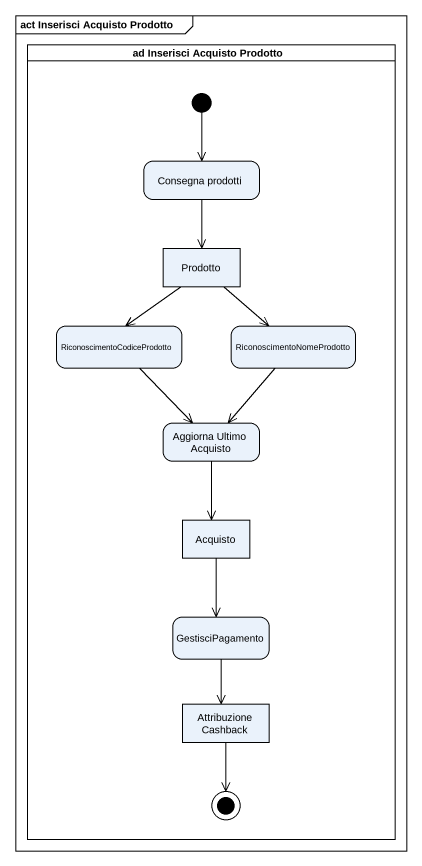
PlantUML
@startuml
mainframe act Inserisci Acquisto Prodotto
hide empty description
state "ad Inserisci Acquisto Prodotto" as ad_Inserisci_Acquisto <<partition>> {
  state "Consegna prodotti" as Consegna_prodotti
  state Prodotto <<object>>
  state RiconoscimentoCodiceProdotto
  state RiconoscimentoNomeProdotto
  state "Aggiorna Ultimo Acquisto" as Aggiorna_Ultimo_Acquisto
  state Acquisto <<object>>
  state GestisciPagamento
  state "Attribuzione Cashback" as Attribuzione_Cashback <<object>>
  [*] --> Consegna_prodotti
  Attribuzione_Cashback --> [*]
}
Consegna_prodotti --> Prodotto
Prodotto --> RiconoscimentoCodiceProdotto
Prodotto --> RiconoscimentoNomeProdotto
RiconoscimentoCodiceProdotto --> Aggiorna_Ultimo_Acquisto
RiconoscimentoNomeProdotto --> Aggiorna_Ultimo_Acquisto
Aggiorna_Ultimo_Acquisto --> Acquisto
Acquisto --> GestisciPagamento
GestisciPagamento --> Attribuzione_Cashback
@enduml
